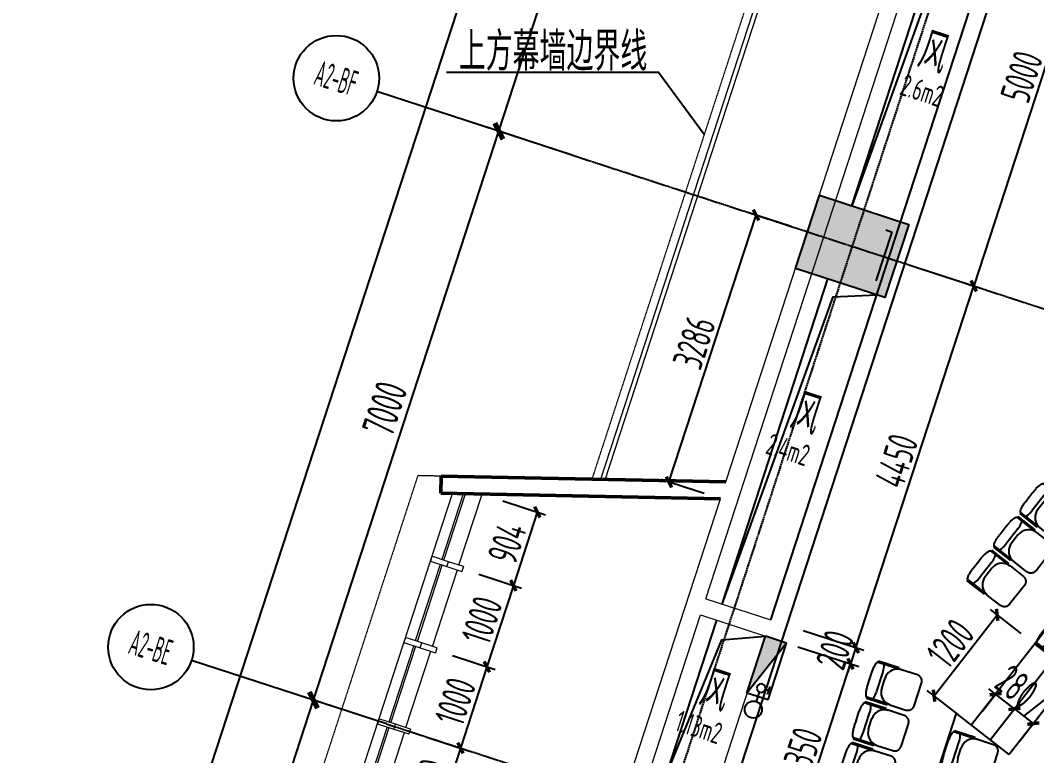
# Model space of a CAD drawing. Header units: millimetres. Extents: x 11515858 to 24947533, y -12784974 to -6116114.
# Drawn here: x 11834513 to 11846403, y -6329612 to -6321009 of the extents above; entities that cross this region are included whole.
import ezdxf
from ezdxf.enums import TextEntityAlignment as Align

# ---------------------------------------------------------------- set-up
doc = ezdxf.new("R2010")
doc.units = ezdxf.units.MM
doc.header["$LTSCALE"] = 10
for name, pattern in [('A2-RG-AXIS$0$CENTER', [2, 1.25, -0.25, 0.25, -0.25]), ('A2-RG-AXIS$0$DOTE', [2.42, 2, -0.2, 0.02, -0.2]), ('A2-RI-F2$0$Overhead 1_16_', [2.579687, 1.5875, -0.992188])]:
    doc.linetypes.add(name, pattern=pattern)
for name, color, linetype in [('A2-RB-F2$0$A-DIMS-100', 1, 'Continuous'), ('A2-RD-F2$0$A-FURN-FIXT', 9, 'Continuous'), ('A2-RD-F2$0$A-STRS', 50, 'Continuous'), ('A2-RG-AXIS$0$A-AXIS', 1, 'Continuous'), ('A2-RG-AXIS$0$A-DIMS-100', 1, 'Continuous'), ('A2-RG-AXIS$0$A-GRID', 1, 'A2-RG-AXIS$0$CENTER'), ('A2-RG-AXIS$0$A-SYMB', 4, 'Continuous'), ('A2-RI-F2$0$0P-FE-FH-P', 41, 'A2-RI-F2$0$YJdef_FE-FH_LINE_F'), ('A2-RI-F2$0$0P-FE-FH-V', 141, 'Continuous'), ('A2-RI-F2$0$0P-FE-HY', 141, 'Continuous'), ('A2-RI-F2$0$A-HOLE', 2, 'Continuous'), ('A2-RI-F2$0$A-STRS', 50, 'Continuous'), ('A2-RI-F2$0$A-SYMB', 4, 'Continuous'), ('A2-RI-F2$0$A-SYMB-AREA', 4, 'Continuous'), ('A2-RI-F2$0$A-SYMB-NAME', 4, 'Continuous'), ('A2-RI-F2$0$A-SYMB-VOID', 35, 'Continuous'), ('A2-RS-F2$0$A-HATH-GRAY', 8, 'Continuous'), ('A2-RS-F2$0$A-WALL-CONC', 6, 'Continuous')]:
    doc.layers.add(name, color=color, linetype=linetype)
for name, color, linetype, lineweight in [('A2-RI-F2$0$A-FLOR-OVHD', 8, 'A2-RI-F2$0$Overhead 1_16_', 5), ('A2-RI-F2$0$A-FLOR-STRS', 2, 'Continuous', 5), ('A2-RI-F2$0$A-GLAZ', 140, 'Continuous', 5), ('A2-RI-F2$0$A-GLAZ-CWMG', 3, 'Continuous', 5), ('A2-RI-F2$0$A-WALL', 7, 'Continuous', 5)]:
    doc.layers.add(name, color=color, linetype=linetype, lineweight=lineweight)
doc.styles.add('A2-RB-F2$0$XD2008', font='hzs.shx', dxfattribs={"width": 0.7, "bigfont": 'hztxt.shx'})
doc.styles.add('A2-RG-AXIS$0$ECADI', font='hzs.shx', dxfattribs={"width": 0.7, "bigfont": 'hztxt.shx'})
doc.styles.add('A2-RG-AXIS$0$XD2008', font='hzs.shx', dxfattribs={"width": 0.7, "bigfont": 'hztxt.shx'})
doc.styles.add('A2-RI-F2$0$ECADI', font='hzs.shx', dxfattribs={"width": 0.7, "bigfont": 'hztxt.shx'})
doc.styles.add('A2-RI-F2$0$hz1', font='hzs.shx', dxfattribs={"width": 0.75, "bigfont": 'hztxt.shx'})
doc.linetypes.add('A2-RI-F2$0$YJdef_FE-FH_LINE_F', pattern='A,4,-0.2,["F",A2-RI-F2$0$hz1,S=0.2,R=0,X=-0.1,Y=-0.1],-0.1', length=4.3)
doc.dimstyles.new('A2-RB-F2$0$XD100', dxfattribs={"dimscale": 100, "dimtxt": 3.5, "dimasz": 1.5, "dimexe": 1, "dimexo": 2, "dimgap": 0.5, "dimtad": 1, "dimdec": 0, "dimdsep": 46, "dimtxsty": 'A2-RB-F2$0$XD2008', "dimcen": 2.5, "dimclrt": 4, "dimaunit": 1, "dimadec": 0, "dimazin": 0, "dimtfac": 1, "dimtdec": 0, "dimtix": 1, "dimtmove": 1, "dimatfit": 3, "dimfxl": 0, "dimtolj": 1, "dimtzin": 0, "dimarcsym": 0})
doc.dimstyles.new('A2-RB-F2$0$XD100$0', dxfattribs={"dimscale": 100, "dimtxt": 3.5, "dimasz": 1, "dimexe": 1, "dimexo": 2, "dimgap": 0.5, "dimtad": 1, "dimdec": 0, "dimdsep": 46, "dimtxsty": 'A2-RB-F2$0$XD2008', "dimblk1": 'A2-RB-F2$0$_ArchTick', "dimblk2": 'A2-RB-F2$0$_ArchTick', "dimsah": 1, "dimcen": 2.5, "dimclrt": 4, "dimaunit": 1, "dimadec": 0, "dimazin": 0, "dimtfac": 1, "dimtdec": 0, "dimtix": 1, "dimtmove": 1, "dimatfit": 3, "dimfxl": 0, "dimtolj": 1, "dimtzin": 0, "dimarcsym": 0})
doc.dimstyles.new('A2-RG-AXIS$0$XD150', dxfattribs={"dimscale": 300, "dimtxt": 2.5, "dimasz": 1.5, "dimexe": 1, "dimexo": 2, "dimgap": 0.5, "dimtad": 1, "dimdec": 0, "dimdsep": 46, "dimtxsty": 'A2-RG-AXIS$0$XD2008', "dimcen": 2.5, "dimclrt": 4, "dimaunit": 1, "dimadec": 3, "dimazin": 0, "dimtfac": 1, "dimtdec": 0, "dimtmove": 2, "dimatfit": 3, "dimfxl": 0, "dimtolj": 1, "dimtzin": 0, "dimarcsym": 0})
doc.dimstyles.new('A2-RG-AXIS$0$XD150$0', dxfattribs={"dimscale": 150, "dimtxt": 2.5, "dimasz": 1, "dimexe": 1, "dimexo": 2, "dimgap": 0.5, "dimtad": 1, "dimdec": 0, "dimdsep": 46, "dimtxsty": 'A2-RG-AXIS$0$XD2008', "dimblk": 'A2-RG-AXIS$0$_ArchTick', "dimcen": 2.5, "dimclrt": 4, "dimaunit": 1, "dimadec": 0, "dimazin": 0, "dimtfac": 1, "dimtdec": 0, "dimtmove": 2, "dimatfit": 3, "dimfxl": 0, "dimtolj": 1, "dimtzin": 0, "dimarcsym": 0})

# ---------------------------------------------------------------- blocks, each defined once
blk = doc.blocks.new('A2-RG-AXIS$0$_ArchTick')
at = {"color": 0, "linetype": 'ByBlock', "const_width": 0.4}
blk.add_lwpolyline([(-0.5, -0.5), (0.5, 0.5)], dxfattribs=at)
blk = doc.blocks.new('*D1279')
at = {"layer": 'A2-RG-AXIS$0$A-DIMS-100', "color": 0, "lineweight": -2, "transparency": 16777216}
for p, q in [((11838798, -6329241), (11837800, -6328915)), ((11835773, -6335617), (11837942, -6328962)), ((11836629, -6335896), (11835630, -6335571))]:
    blk.add_line(p, q, dxfattribs=at)
at = {"layer": 'Defpoints', "color": 0, "transparency": 16777216}
for p in [(11837942, -6328962), (11839083, -6329333), (11836914, -6335989)]:
    blk.add_point(p, dxfattribs=at)
at = {"layer": 'A2-RG-AXIS$0$A-DIMS-100', "color": 0, "lineweight": -2, "transparency": 16777216, "xscale": 150, "yscale": 150, "zscale": 150}
for p, rotation in [((11837942, -6328962), 71.94704053343993), ((11835773, -6335617), 251.9470405334399)]:
    blk.add_blockref('A2-RG-AXIS$0$_ArchTick', p, dxfattribs=dict(at, rotation=rotation))
at = {"layer": 'A2-RG-AXIS$0$A-DIMS-100', "color": 4, "transparency": 16777216, "insert": (11836608, -6332208), "char_height": 375, "attachment_point": 5, "rotation": 71.947, "style": 'A2-RG-AXIS$0$XD2008'}
blk.add_mtext('\\A1;7000', dxfattribs=at)
blk = doc.blocks.new('*D1280')
at = {"layer": 'A2-RG-AXIS$0$A-DIMS-100', "color": 0, "lineweight": -2, "transparency": 16777216}
for p, q in [((11840967, -6322585), (11839969, -6322260)), ((11837942, -6328962), (11840112, -6322306)), ((11838798, -6329241), (11837800, -6328915))]:
    blk.add_line(p, q, dxfattribs=at)
at = {"layer": 'Defpoints', "color": 0, "transparency": 16777216}
for p in [(11840112, -6322306), (11841252, -6322678), (11839083, -6329333)]:
    blk.add_point(p, dxfattribs=at)
at = {"layer": 'A2-RG-AXIS$0$A-DIMS-100', "color": 0, "lineweight": -2, "transparency": 16777216, "xscale": 150, "yscale": 150, "zscale": 150}
for p, rotation in [((11840112, -6322306), 71.94704053343993), ((11837942, -6328962), 251.9470405334399)]:
    blk.add_blockref('A2-RG-AXIS$0$_ArchTick', p, dxfattribs=dict(at, rotation=rotation))
at = {"layer": 'A2-RG-AXIS$0$A-DIMS-100', "color": 4, "transparency": 16777216, "insert": (11838777, -6325553), "char_height": 375, "attachment_point": 5, "rotation": 71.947, "style": 'A2-RG-AXIS$0$XD2008'}
blk.add_mtext('\\A1;7000', dxfattribs=at)
blk = doc.blocks.new('*D1281')
at = {"layer": 'A2-RG-AXIS$0$A-DIMS-100', "color": 0, "lineweight": -2, "transparency": 16777216}
for p, q in [((11842851, -6315837), (11842138, -6315604)), ((11840112, -6322306), (11842281, -6315651)), ((11840682, -6322492), (11839969, -6322260))]:
    blk.add_line(p, q, dxfattribs=at)
at = {"layer": 'Defpoints', "color": 0, "transparency": 16777216}
for p in [(11842281, -6315651), (11843137, -6315930), (11840967, -6322585)]:
    blk.add_point(p, dxfattribs=at)
at = {"layer": 'A2-RG-AXIS$0$A-DIMS-100', "color": 0, "lineweight": -2, "transparency": 16777216, "xscale": 150, "yscale": 150, "zscale": 150}
for p, rotation in [((11842281, -6315651), 71.94704049336154), ((11840112, -6322306), 251.9470404933616)]:
    blk.add_blockref('A2-RG-AXIS$0$_ArchTick', p, dxfattribs=dict(at, rotation=rotation))
at = {"layer": 'A2-RG-AXIS$0$A-DIMS-100', "color": 4, "transparency": 16777216, "insert": (11840947, -6318897), "char_height": 375, "attachment_point": 5, "rotation": 71.947, "style": 'A2-RG-AXIS$0$XD2008'}
blk.add_mtext('\\A1;7000', dxfattribs=at)
blk = doc.blocks.new('*D1282')
at = {"layer": 'A2-RG-AXIS$0$A-DIMS-100', "color": 0, "lineweight": -2, "transparency": 16777216}
for p, q in [((11830114, -6350075), (11841425, -6315372)), ((11842851, -6315837), (11841283, -6315325)), ((11831540, -6350540), (11829971, -6350029))]:
    blk.add_line(p, q, dxfattribs=at)
at = {"layer": 'Defpoints', "color": 0, "transparency": 16777216}
for p in [(11841425, -6315372), (11843137, -6315930), (11831825, -6350633)]:
    blk.add_point(p, dxfattribs=at)
at = {"layer": 'A2-RG-AXIS$0$A-DIMS-100', "color": 0, "lineweight": -2, "transparency": 16777216, "xscale": 150, "yscale": 150, "zscale": 150}
for p, rotation in [((11841425, -6315372), 71.94704049334094), ((11830114, -6350075), 251.9470404933409)]:
    blk.add_blockref('A2-RG-AXIS$0$_ArchTick', p, dxfattribs=dict(at, rotation=rotation))
at = {"layer": 'A2-RG-AXIS$0$A-DIMS-100', "color": 4, "transparency": 16777216, "insert": (11835520, -6332642), "char_height": 375, "attachment_point": 5, "rotation": 71.947, "style": 'A2-RG-AXIS$0$XD2008'}
blk.add_mtext('\\A1;36500', dxfattribs=at)
blk = doc.blocks.new('A2-RG-AXIS$0$ECADI-TAG-GRID')
at = {"color": 13}
blk.add_circle((0, 0), 5, dxfattribs=at)
at = {"style": 'A2-RG-AXIS$0$ECADI', "width": 0.7}
blk.add_attdef('GRID', text='', height=5, dxfattribs=at).set_placement((0, 0), align=Align.MIDDLE)
blk = doc.blocks.new('*D1284')
at = {"layer": 'A2-RG-AXIS$0$A-DIMS-100', "color": 0, "lineweight": -2, "ltscale": 3, "transparency": 16777216}
blk.add_arc((11865637, -6330626), 5954, 324.6656, 341.947, dxfattribs=at)
at = {"layer": 'Defpoints', "color": 0, "ltscale": 3, "transparency": 16777216}
for p in [(11846414, -6316998), (11840967, -6322585), (11870815, -6333565), (11878928, -6334958), (11876238, -6338142)]:
    blk.add_point(p, dxfattribs=at)
at = {"layer": 'A2-RG-AXIS$0$A-DIMS-100', "color": 0, "lineweight": -2, "ltscale": 3, "transparency": 16777216, "xscale": 150, "yscale": 150, "zscale": 150}
for p, rotation in [((11871298, -6332471), 71.94704049334831), ((11870494, -6334070), 234.6655761921282)]:
    blk.add_blockref('A2-RG-AXIS$0$_ArchTick', p, dxfattribs=dict(at, rotation=rotation))
at = {"layer": 'A2-RG-AXIS$0$A-DIMS-100', "color": 4, "ltscale": 3, "transparency": 16777216, "insert": (11871378, -6333513), "char_height": 375, "attachment_point": 5, "rotation": 63.3063, "style": 'A2-RG-AXIS$0$XD2008'}
blk.add_mtext('\\A1;17°16\'53"', dxfattribs=at)
blk = doc.blocks.new('A2-RB-F2$0$_ArchTick')
at = {"color": 0, "linetype": 'ByBlock', "const_width": 0.4}
blk.add_lwpolyline([(-0.5, -0.5), (0.5, 0.5)], dxfattribs=at)
blk = doc.blocks.new('*D1721')
at = {"layer": 'A2-RB-F2$0$A-DIMS-100', "color": 0, "lineweight": -2, "transparency": 16777216}
for p, q in [((11846602, -6319163), (11847312, -6319394)), ((11847217, -6319363), (11845667, -6324117)), ((11845052, -6323917), (11845762, -6324148))]:
    blk.add_line(p, q, dxfattribs=at)
at = {"layer": 'Defpoints', "color": 0, "transparency": 16777216}
for p in [(11846412, -6319101), (11844862, -6323855), (11845667, -6324117)]:
    blk.add_point(p, dxfattribs=at)
at = {"layer": 'A2-RB-F2$0$A-DIMS-100', "color": 0, "lineweight": -2, "transparency": 16777216, "xscale": 100, "yscale": 100, "zscale": 100}
for p, rotation in [((11847217, -6319363), 71.94704049339924), ((11845667, -6324117), 251.9470404933992)]:
    blk.add_blockref('A2-RB-F2$0$_ArchTick', p, dxfattribs=dict(at, rotation=rotation))
at = {"layer": 'A2-RB-F2$0$A-DIMS-100', "color": 4, "transparency": 16777216, "insert": (11846228, -6321670), "char_height": 350, "attachment_point": 5, "rotation": 71.947, "style": 'A2-RB-F2$0$XD2008'}
blk.add_mtext('\\A1;5000', dxfattribs=at)
blk = doc.blocks.new('*D1722')
at = {"layer": 'A2-RB-F2$0$A-DIMS-100', "color": 0, "lineweight": -2, "transparency": 16777216}
for p, q in [((11845052, -6323917), (11845762, -6324148)), ((11844288, -6328348), (11845667, -6324117)), ((11843673, -6328148), (11844383, -6328379))]:
    blk.add_line(p, q, dxfattribs=at)
at = {"layer": 'Defpoints', "color": 0, "transparency": 16777216}
for p in [(11844862, -6323855), (11845667, -6324117), (11843483, -6328086)]:
    blk.add_point(p, dxfattribs=at)
at = {"layer": 'A2-RB-F2$0$A-DIMS-100', "color": 0, "lineweight": -2, "transparency": 16777216, "xscale": 100, "yscale": 100, "zscale": 100}
for p, rotation in [((11845667, -6324117), 71.94704049309244), ((11844288, -6328348), 251.9470404930925)]:
    blk.add_blockref('A2-RB-F2$0$_ArchTick', p, dxfattribs=dict(at, rotation=rotation))
at = {"layer": 'A2-RB-F2$0$A-DIMS-100', "color": 4, "transparency": 16777216, "insert": (11844764, -6326163), "char_height": 350, "attachment_point": 5, "rotation": 71.947, "style": 'A2-RB-F2$0$XD2008'}
blk.add_mtext('\\A1;4450', dxfattribs=at)
blk = doc.blocks.new('*D1839')
at = {"layer": 'A2-RB-F2$0$A-DIMS-100', "color": 0, "lineweight": -2, "transparency": 16777216}
for p, q in [((11845764, -6329095), (11845984, -6328813)), ((11845923, -6328892), (11845844, -6328831)), ((11846143, -6329064), (11845923, -6328892)), ((11845985, -6329267), (11846205, -6328986)), ((11846143, -6329064), (11846222, -6329126))]:
    blk.add_line(p, q, dxfattribs=at)
at = {"layer": 'Defpoints', "color": 0, "transparency": 16777216}
for p in [(11845923, -6328892), (11845641, -6329253), (11845862, -6329425)]:
    blk.add_point(p, dxfattribs=at)
at = {"layer": 'A2-RB-F2$0$A-DIMS-100', "color": 0, "lineweight": -2, "transparency": 16777216, "xscale": 100, "yscale": 100, "zscale": 100}
for p, rotation in [((11845923, -6328892), 322.0271681656827), ((11846143, -6329064), 142.0271681656827)]:
    blk.add_blockref('A2-RB-F2$0$_ArchTick', p, dxfattribs=dict(at, rotation=rotation))
at = {"layer": 'A2-RB-F2$0$A-DIMS-100', "color": 4, "transparency": 16777216, "insert": (11846171, -6328801), "char_height": 350, "attachment_point": 5, "rotation": 322.0272, "style": 'A2-RB-F2$0$XD2008'}
blk.add_mtext('\\A1;280', dxfattribs=at)
blk = doc.blocks.new('*D1840')
at = {"layer": 'A2-RB-F2$0$A-DIMS-100', "color": 0, "lineweight": -2, "transparency": 16777216}
for p, q in [((11846254, -6329151), (11846666, -6328826)), ((11846666, -6328826), (11847242, -6329275)), ((11845985, -6329267), (11846205, -6328986)), ((11846143, -6329064), (11846364, -6329237)), ((11846206, -6329439), (11846426, -6329158))]:
    blk.add_line(p, q, dxfattribs=at)
at = {"layer": 'Defpoints', "color": 0, "transparency": 16777216}
for p in [(11846364, -6329237), (11845862, -6329425), (11846083, -6329597)]:
    blk.add_point(p, dxfattribs=at)
at = {"layer": 'A2-RB-F2$0$A-DIMS-100', "color": 0, "lineweight": -2, "transparency": 16777216, "xscale": 100, "yscale": 100, "zscale": 100}
for p, rotation in [((11846143, -6329064), 142.0271681611025), ((11846364, -6329237), 322.0271681611025)]:
    blk.add_blockref('A2-RB-F2$0$_ArchTick', p, dxfattribs=dict(at, rotation=rotation))
at = {"layer": 'A2-RB-F2$0$A-DIMS-100', "color": 4, "transparency": 16777216, "insert": (11847093, -6328873), "char_height": 350, "attachment_point": 5, "rotation": 322.0272, "style": 'A2-RB-F2$0$XD2008'}
blk.add_mtext('\\A1;280', dxfattribs=at)
blk = doc.blocks.new('*D1850')
at = {"layer": 'A2-RB-F2$0$A-DIMS-100', "color": 0, "lineweight": -2, "transparency": 16777216}
for p, q in [((11843611, -6328338), (11844321, -6328569)), ((11843498, -6330772), (11844226, -6328538)), ((11842883, -6330572), (11843593, -6330803))]:
    blk.add_line(p, q, dxfattribs=at)
at = {"layer": 'Defpoints', "color": 0, "transparency": 16777216}
for p in [(11843421, -6328276), (11844226, -6328538), (11842693, -6330510)]:
    blk.add_point(p, dxfattribs=at)
at = {"layer": 'A2-RB-F2$0$A-DIMS-100', "color": 0, "lineweight": -2, "transparency": 16777216, "xscale": 100, "yscale": 100, "zscale": 100}
for p, rotation in [((11844226, -6328538), 71.94704049288563), ((11843498, -6330772), 251.9470404928856)]:
    blk.add_blockref('A2-RB-F2$0$_ArchTick', p, dxfattribs=dict(at, rotation=rotation))
at = {"layer": 'A2-RB-F2$0$A-DIMS-100', "color": 4, "transparency": 16777216, "insert": (11843648, -6329586), "char_height": 350, "attachment_point": 5, "rotation": 71.947, "style": 'A2-RB-F2$0$XD2008'}
blk.add_mtext('\\A1;2350', dxfattribs=at)
blk = doc.blocks.new('*D1851')
at = {"layer": 'A2-RB-F2$0$A-DIMS-100', "color": 0, "lineweight": -2, "transparency": 16777216}
for p, q in [((11843673, -6328148), (11844383, -6328379)), ((11843611, -6328338), (11844321, -6328569)), ((11844288, -6328348), (11844226, -6328538)), ((11844288, -6328348), (11844319, -6328253)), ((11844226, -6328538), (11844195, -6328633))]:
    blk.add_line(p, q, dxfattribs=at)
at = {"layer": 'Defpoints', "color": 0, "transparency": 16777216}
for p in [(11843483, -6328086), (11843421, -6328276), (11844226, -6328538)]:
    blk.add_point(p, dxfattribs=at)
at = {"layer": 'A2-RB-F2$0$A-DIMS-100', "color": 0, "lineweight": -2, "transparency": 16777216, "xscale": 100, "yscale": 100, "zscale": 100}
for p, rotation in [((11844288, -6328348), 251.9361178010291), ((11844226, -6328538), 71.9361178010291)]:
    blk.add_blockref('A2-RB-F2$0$_ArchTick', p, dxfattribs=dict(at, rotation=rotation))
at = {"layer": 'A2-RB-F2$0$A-DIMS-100', "color": 4, "transparency": 16777216, "insert": (11844043, -6328373), "char_height": 350, "attachment_point": 5, "rotation": 71.9361, "style": 'A2-RB-F2$0$XD2008'}
blk.add_mtext('\\A1;200', dxfattribs=at)
blk = doc.blocks.new('*D1457')
at = {"layer": 'A2-RB-F2$0$A-DIMS-100', "color": 0, "lineweight": -2, "transparency": 16777216}
for p, q in [((11845203, -6328910), (11845941, -6327964)), ((11846222, -6328184), (11845862, -6327903)), ((11845484, -6329130), (11845124, -6328849))]:
    blk.add_line(p, q, dxfattribs=at)
at = {"layer": 'Defpoints', "color": 0, "transparency": 16777216}
for p in [(11845941, -6327964), (11846380, -6328307), (11845641, -6329253)]:
    blk.add_point(p, dxfattribs=at)
at = {"layer": 'A2-RB-F2$0$A-DIMS-100', "color": 0, "lineweight": -2, "transparency": 16777216, "xscale": 100, "yscale": 100, "zscale": 100}
for p, rotation in [((11845941, -6327964), 52.02716816545647), ((11845203, -6328910), 232.0271681654565)]:
    blk.add_blockref('A2-RB-F2$0$_ArchTick', p, dxfattribs=dict(at, rotation=rotation))
at = {"layer": 'A2-RB-F2$0$A-DIMS-100', "color": 4, "transparency": 16777216, "insert": (11845394, -6328299), "char_height": 350, "attachment_point": 5, "rotation": 52.0272, "style": 'A2-RB-F2$0$XD2008'}
blk.add_mtext('\\A1;1200', dxfattribs=at)
blk = doc.blocks.new('*D1472')
at = {"layer": 'A2-RB-F2$0$A-DIMS-100', "color": 0, "lineweight": -2, "transparency": 16777216}
blk.add_arc((11863025, -6337137), 1581, 86.9467, 161.947, dxfattribs=at)
at = {"layer": 'Defpoints', "color": 0, "transparency": 16777216}
for p in [(11838798, -6329241), (11863268, -6332569), (11862434, -6335670), (11863052, -6336620), (11876759, -6341613)]:
    blk.add_point(p, dxfattribs=at)
at = {"layer": 'A2-RB-F2$0$A-DIMS-100', "color": 0, "lineweight": -2, "transparency": 16777216, "xscale": 100, "yscale": 100, "zscale": 100}
for p, rotation in [((11863109, -6335558), 356.9467277573058), ((11861521, -6336647), 251.9470404933468)]:
    blk.add_blockref('A2-RB-F2$0$_ArchTick', p, dxfattribs=dict(at, rotation=rotation))
at = {"layer": 'A2-RB-F2$0$A-DIMS-100', "color": 4, "transparency": 16777216, "insert": (11862003, -6335647), "char_height": 350, "attachment_point": 5, "rotation": 34.4469, "style": 'A2-RB-F2$0$XD2008'}
blk.add_mtext('\\A1;75°', dxfattribs=at)
blk = doc.blocks.new('*D1486')
at = {"layer": 'A2-RB-F2$0$A-DIMS-100', "color": 0, "lineweight": -2, "transparency": 16777216}
for p, q in [((11842101, -6326411), (11843120, -6323287)), ((11843531, -6323421), (11843025, -6323256)), ((11842513, -6326545), (11842006, -6326380))]:
    blk.add_line(p, q, dxfattribs=at)
at = {"layer": 'Defpoints', "color": 0, "transparency": 16777216}
for p in [(11843120, -6323287), (11843721, -6323483), (11842703, -6326607)]:
    blk.add_point(p, dxfattribs=at)
at = {"layer": 'A2-RB-F2$0$A-DIMS-100', "color": 0, "lineweight": -2, "transparency": 16777216, "xscale": 100, "yscale": 100, "zscale": 100}
for p, rotation in [((11843120, -6323287), 71.94544196934432), ((11842101, -6326411), 251.9454419693443)]:
    blk.add_blockref('A2-RB-F2$0$_ArchTick', p, dxfattribs=dict(at, rotation=rotation))
at = {"layer": 'A2-RB-F2$0$A-DIMS-100', "color": 4, "transparency": 16777216, "insert": (11842397, -6324779), "char_height": 350, "attachment_point": 5, "rotation": 71.9454, "style": 'A2-RB-F2$0$XD2008'}
blk.add_mtext('\\A1;3286', dxfattribs=at)
blk = doc.blocks.new('*D1488')
at = {"layer": 'A2-RB-F2$0$A-DIMS-100', "color": 0, "lineweight": -2, "transparency": 16777216}
for p, q in [((11839878, -6327490), (11840376, -6327652)), ((11840281, -6327621), (11839971, -6328572)), ((11839568, -6328441), (11840067, -6328603))]:
    blk.add_line(p, q, dxfattribs=at)
at = {"layer": 'Defpoints', "color": 0, "transparency": 16777216}
for p in [(11839688, -6327428), (11839378, -6328379), (11839971, -6328572)]:
    blk.add_point(p, dxfattribs=at)
at = {"layer": 'A2-RB-F2$0$A-DIMS-100', "color": 0, "lineweight": -2, "transparency": 16777216, "xscale": 100, "yscale": 100, "zscale": 100}
for p, rotation in [((11840281, -6327621), 71.94704049328588), ((11839971, -6328572), 251.9470404932859)]:
    blk.add_blockref('A2-RB-F2$0$_ArchTick', p, dxfattribs=dict(at, rotation=rotation))
at = {"layer": 'A2-RB-F2$0$A-DIMS-100', "color": 4, "transparency": 16777216, "insert": (11839913, -6328027), "char_height": 350, "attachment_point": 5, "rotation": 71.947, "style": 'A2-RB-F2$0$XD2008'}
blk.add_mtext('\\A1;1000', dxfattribs=at)
blk = doc.blocks.new('*D1489')
at = {"layer": 'A2-RB-F2$0$A-DIMS-100', "color": 0, "lineweight": -2, "transparency": 16777216}
for p, q in [((11839568, -6328441), (11840067, -6328603)), ((11839971, -6328572), (11839662, -6329523)), ((11839258, -6329391), (11839757, -6329554))]:
    blk.add_line(p, q, dxfattribs=at)
at = {"layer": 'Defpoints', "color": 0, "transparency": 16777216}
for p in [(11839378, -6328379), (11839068, -6329329), (11839662, -6329523)]:
    blk.add_point(p, dxfattribs=at)
at = {"layer": 'A2-RB-F2$0$A-DIMS-100', "color": 0, "lineweight": -2, "transparency": 16777216, "xscale": 100, "yscale": 100, "zscale": 100}
for p, rotation in [((11839971, -6328572), 71.94704049328588), ((11839662, -6329523), 251.9470404932859)]:
    blk.add_blockref('A2-RB-F2$0$_ArchTick', p, dxfattribs=dict(at, rotation=rotation))
at = {"layer": 'A2-RB-F2$0$A-DIMS-100', "color": 4, "transparency": 16777216, "insert": (11839603, -6328978), "char_height": 350, "attachment_point": 5, "rotation": 71.947, "style": 'A2-RB-F2$0$XD2008'}
blk.add_mtext('\\A1;1000', dxfattribs=at)
blk = doc.blocks.new('*D1490')
at = {"layer": 'A2-RB-F2$0$A-DIMS-100', "color": 0, "lineweight": -2, "transparency": 16777216}
for p, q in [((11839258, -6329391), (11839757, -6329554)), ((11839662, -6329523), (11839352, -6330474)), ((11838948, -6330342), (11839447, -6330505))]:
    blk.add_line(p, q, dxfattribs=at)
at = {"layer": 'Defpoints', "color": 0, "transparency": 16777216}
for p in [(11839068, -6329329), (11838758, -6330280), (11839352, -6330474)]:
    blk.add_point(p, dxfattribs=at)
at = {"layer": 'A2-RB-F2$0$A-DIMS-100', "color": 0, "lineweight": -2, "transparency": 16777216, "xscale": 100, "yscale": 100, "zscale": 100}
for p, rotation in [((11839662, -6329523), 71.94704049328588), ((11839352, -6330474), 251.9470404932859)]:
    blk.add_blockref('A2-RB-F2$0$_ArchTick', p, dxfattribs=dict(at, rotation=rotation))
at = {"layer": 'A2-RB-F2$0$A-DIMS-100', "color": 4, "transparency": 16777216, "insert": (11839293, -6329929), "char_height": 350, "attachment_point": 5, "rotation": 71.947, "style": 'A2-RB-F2$0$XD2008'}
blk.add_mtext('\\A1;1000', dxfattribs=at)
blk = doc.blocks.new('*D1500')
at = {"layer": 'A2-RB-F2$0$A-DIMS-100', "color": 0, "lineweight": -2, "transparency": 16777216}
for p, q in [((11840158, -6326631), (11840657, -6326793)), ((11840561, -6326762), (11840281, -6327621)), ((11839878, -6327490), (11840376, -6327652))]:
    blk.add_line(p, q, dxfattribs=at)
at = {"layer": 'Defpoints', "color": 0, "transparency": 16777216}
for p in [(11839968, -6326569), (11839688, -6327428), (11840281, -6327621)]:
    blk.add_point(p, dxfattribs=at)
at = {"layer": 'A2-RB-F2$0$A-DIMS-100', "color": 0, "lineweight": -2, "transparency": 16777216, "xscale": 100, "yscale": 100, "zscale": 100}
for p, rotation in [((11840561, -6326762), 71.94704049320731), ((11840281, -6327621), 251.9470404932073)]:
    blk.add_blockref('A2-RB-F2$0$_ArchTick', p, dxfattribs=dict(at, rotation=rotation))
at = {"layer": 'A2-RB-F2$0$A-DIMS-100', "color": 4, "transparency": 16777216, "insert": (11840208, -6327122), "char_height": 350, "attachment_point": 5, "rotation": 71.947, "style": 'A2-RB-F2$0$XD2008'}
blk.add_mtext('\\A1;904', dxfattribs=at)
blk = doc.blocks.new('A2-RD-F2$0$M_Seating-Auditorium - 457 x 610mm-3353913-Documents - Level 2')
at = {"layer": 'A2-RD-F2$0$A-FURN-FIXT'}
for p, q in [((300, 495), (21, 495)), ((-55, 419), (-55, 222)), ((377, 222), (377, 419)), ((-52, 190), (-68, 190)), ((-68, 190), (-68, -65)), ((-55, -64), (-55, 215)), ((389, 190), (373, 190)), ((377, 215), (377, -64)), ((389, -65), (389, 190)), ((275, 25), (46, 25)), ((224, 70), (97, 70)), ((-68, -65), (-55, -65)), ((97, -101), (197, -101)), ((197, -101), (224, -101)), ((377, -65), (389, -65))]:
    blk.add_line(p, q, dxfattribs=at)
for centre, major_axis, ratio, start_param, end_param in [((97, 222), (-152, 0), 0.996195, 0.209748, 1.570796), ((224, 222), (152, 0), 0.996195, 4.712389, 6.067787), ((46, 1), (102, 0), 0.236052, 1.570796, 3.141593), ((275, 1), (102, 0), 0.236052, 0, 1.570796)]:
    blk.add_ellipse(centre, major_axis=major_axis, ratio=ratio, start_param=start_param, end_param=end_param, dxfattribs=at)
for points, knots in [([(21, 495), (15, 495), (7, 494), (-4, 491), (-15, 486), (-27, 479), (-37, 469), (-42, 461), (-46, 455), (-49, 450), (-51, 444), (-53, 438), (-55, 429), (-55, 423), (-55, 419)], [0, 0, 0, 0, 0.142857, 0.214286, 0.285714, 0.428571, 0.571429, 0.625, 0.678571, 0.732143, 0.785714, 0.839286, 0.892857, 1, 1, 1, 1]), ([(377, 419), (377, 425), (376, 433), (372, 444), (368, 454), (361, 466), (351, 476), (343, 482), (337, 485), (332, 488), (326, 490), (319, 492), (311, 494), (305, 495), (300, 495)], [0, 0, 0, 0, 0.142857, 0.214286, 0.285714, 0.428571, 0.571429, 0.625, 0.678571, 0.732143, 0.785714, 0.839286, 0.892857, 1, 1, 1, 1]), ([(224, -101), (232, -101), (248, -100), (271, -99), (294, -97), (321, -93), (350, -86), (368, -78), (375, -70), (377, -67), (377, -65)], [0, 0, 0, 0, 0.1, 0.2, 0.3, 0.4, 0.6, 0.8, 0.9, 1, 1, 1, 1])]:
    blk.add_open_spline(points, degree=3, knots=knots, dxfattribs=at)
for points in [[(-55, 222), (-55, 217), (-55, 206), (-53, 195), (-52, 190)], [(373, 190), (374, 195), (376, 206), (377, 217), (377, 222)], [(-55, -65), (-55, -67), (-54, -71), (-48, -76), (-39, -81), (-27, -86), (-11, -91), (7, -94), (28, -97), (50, -99), (73, -101), (89, -101), (97, -101)]]:
    blk.add_open_spline(points, degree=3, dxfattribs=at)
blk = doc.blocks.new('A2-RD-F2$0$M_Seating-Auditorium - 457 x 610mm-3355791-Documents - Level 2')
at = {"layer": 'A2-RD-F2$0$A-FURN-FIXT'}
for p, q in [((-68, 65), (-55, 65)), ((-68, -190), (-68, 65)), ((-55, 64), (-55, -215)), ((97, 101), (197, 101)), ((197, 101), (224, 101)), ((377, 65), (389, 65)), ((377, -215), (377, 64)), ((389, 65), (389, -190)), ((275, -25), (46, -25)), ((224, -70), (97, -70)), ((-52, -190), (-68, -190)), ((-55, -419), (-55, -222)), ((389, -190), (373, -190)), ((377, -222), (377, -419)), ((300, -495), (21, -495))]:
    blk.add_line(p, q, dxfattribs=at)
for centre, major_axis, ratio, start_param, end_param in [((46, -1), (-102, 0), 0.236052, 0, 1.570796), ((97, -222), (152, 0), 0.996195, 1.570796, 2.931845), ((224, -222), (152, 0), 0.996195, 0.215398, 1.570796), ((275, -1), (-102, 0), 0.236052, 1.570796, 3.141593)]:
    blk.add_ellipse(centre, major_axis=major_axis, ratio=ratio, start_param=start_param, end_param=end_param, dxfattribs=at)
for points, knots in [([(-55, 65), (-55, 67), (-54, 71), (-46, 78), (-28, 87), (0, 93), (28, 97), (50, 99), (73, 101), (89, 101), (97, 101)], [-1, -1, -1, -1, -0.9, -0.8, -0.6, -0.4, -0.3, -0.2, -0.1, 0, 0, 0, 0]), ([(21, -495), (17, -495), (10, -494), (2, -492), (-4, -490), (-10, -488), (-16, -485), (-21, -482), (-29, -476), (-39, -466), (-47, -454), (-51, -444), (-54, -433), (-55, -425), (-55, -419)], [-1, -1, -1, -1, -0.892857, -0.839286, -0.785714, -0.732143, -0.678571, -0.625, -0.571429, -0.428571, -0.285714, -0.214286, -0.142857, 0, 0, 0, 0]), ([(377, -419), (377, -423), (376, -429), (374, -438), (372, -444), (370, -450), (367, -455), (364, -461), (358, -469), (348, -479), (336, -486), (326, -491), (315, -494), (306, -495), (300, -495)], [-1, -1, -1, -1, -0.892857, -0.839286, -0.785714, -0.732143, -0.678571, -0.625, -0.571429, -0.428571, -0.285714, -0.214286, -0.142857, 0, 0, 0, 0])]:
    blk.add_open_spline(points, degree=3, knots=knots, dxfattribs=at)
for points in [[(224, 101), (232, 101), (248, 100), (271, 99), (294, 97), (314, 94), (332, 90), (348, 86), (361, 81), (370, 76), (375, 70), (377, 67), (377, 65)], [(-55, -222), (-55, -217), (-55, -206), (-53, -195), (-52, -190)], [(373, -190), (374, -195), (376, -206), (377, -217), (377, -222)]]:
    blk.add_open_spline(points, degree=3, dxfattribs=at)
blk = doc.blocks.new('A2-RD-F2')
at = {"layer": 'A2-RD-F2$0$A-STRS'}
for p, q in [((11851983, -6321127), (11845641, -6329253)), ((11846380, -6328307), (11846821, -6328651)), ((11846600, -6328479), (11845862, -6329425)), ((11846821, -6328651), (11846083, -6329597)), ((11845463, -6329113), (11841938, -6339926)), ((11846083, -6329597), (11845463, -6329113))]:
    blk.add_line(p, q, dxfattribs=at)
at = {"layer": 'A2-RD-F2$0$A-FURN-FIXT'}
for name, p, rotation in [('A2-RD-F2$0$M_Seating-Auditorium - 457 x 610mm-3355791-Documents - Level 2', (11846302, -6326766), 51.84734527453896), ('A2-RD-F2$0$M_Seating-Auditorium - 457 x 610mm-3355791-Documents - Level 2', (11845994, -6327159), 51.84734527453896), ('A2-RD-F2$0$M_Seating-Auditorium - 457 x 610mm-3355791-Documents - Level 2', (11845685, -6327552), 51.84734527453896), ('A2-RD-F2$0$M_Seating-Auditorium - 457 x 610mm-3355791-Documents - Level 2', (11846496, -6328296), 51.84734527453896), ('A2-RD-F2$0$M_Seating-Auditorium - 457 x 610mm-3353913-Documents - Level 2', (11844593, -6328590), 251.9467478914252), ('A2-RD-F2$0$M_Seating-Auditorium - 457 x 610mm-3353913-Documents - Level 2', (11844439, -6329065), 251.9467478914252), ('A2-RD-F2$0$M_Seating-Auditorium - 457 x 610mm-3353913-Documents - Level 2', (11845484, -6329406), 251.9467478914252), ('A2-RD-F2$0$M_Seating-Auditorium - 457 x 610mm-3353913-Documents - Level 2', (11844284, -6329541), 251.9467478914252)]:
    blk.add_blockref(name, p, dxfattribs=dict(at, rotation=rotation))
blk = doc.blocks.new('A2-RS-F2')
at = {"layer": 'A2-RS-F2$0$A-HATH-GRAY'}
blk.add_hatch(color=256, dxfattribs=at).paths.add_polyline_path([(11843861, -6323055), (11844907, -6323396), (11844628, -6324252), (11843582, -6323911)])
at = {"layer": 'A2-RS-F2$0$A-WALL-CONC'}
blk.add_lwpolyline([(11843861, -6323055), (11844907, -6323396), (11844628, -6324252), (11843582, -6323911), (11843861, -6323055)], dxfattribs=at)
blk = doc.blocks.new('A2-RI-F2$0$5erhfh')
at = {"layer": 'A2-RI-F2$0$A-SYMB-AREA', "style": 'A2-RI-F2$0$ECADI', "width": 0.7}
blk.add_attdef('340M2', text='', height=2.5, dxfattribs=at).set_placement((0, 1.25), align=Align.MIDDLE_LEFT)
at = {"layer": 'A2-RI-F2$0$A-SYMB-NAME', "style": 'A2-RI-F2$0$ECADI', "width": 0.7}
blk.add_attdef('CHINESENAME', (-12.29, 3.09), '', height=4.5, dxfattribs=at)
blk = doc.blocks.new('A2-RI-F2$0$Rectangular Mullion - 60mm x 200mm-4033797-Documents - Level 2')
at = {"layer": 'A2-RI-F2$0$A-GLAZ-CWMG', "lineweight": 20}
for p, q in [((61439, -21861), (61237, -21861)), ((61237, -21861), (61237, -21921)), ((61439, -21921), (61439, -21861)), ((61237, -21921), (61439, -21921))]:
    blk.add_line(p, q, dxfattribs=at)
at = {"layer": 'A2-RI-F2$0$A-GLAZ-CWMG'}
for p, q in [((61625, -21861), (61439, -21861)), ((61625, -21861), (61625, -21921)), ((61439, -21921), (61625, -21921))]:
    blk.add_line(p, q, dxfattribs=at)
blk = doc.blocks.new('A2-RI-F2$0$A$C6F954C98')
at = {"extrusion": (0, 0, -1)}
blk.add_hatch(color=256, dxfattribs=at).paths.add_polyline_path([(-260, 700), (0, 0), (0, 700)])
for p, q in [((260, 700), (0, 700)), ((0, 0), (0, 700)), ((260, 700), (0, 0)), ((260, 0), (260, 700)), ((231, 156, 0), (231, 56, 0)), ((260, 0), (0, 0)), ((231, 106, 0), (191, 106, 0))]:
    blk.add_line(p, q, dxfattribs=at)
blk.add_circle((-141, 106, 0), 50, dxfattribs=at)
blk = doc.blocks.new('A2-RG-AXIS')
at = {"layer": 'A2-RG-AXIS$0$A-AXIS'}
for p, q in [((11840967.2, -6322585.1), (11838685.4, -6321841.4)), ((11838798, -6329240.5), (11836516.1, -6328496.8))]:
    blk.add_line(p, q, dxfattribs=at)
at = {"layer": 'A2-RG-AXIS$0$A-GRID', "linetype": 'A2-RG-AXIS$0$DOTE'}
for p, q in [((11847953.1, -6312274.5), (11834792.3, -6352651.7)), ((11840967.2, -6322585.1), (11878927.9, -6334958.1)), ((11838798, -6329240.5), (11876758.7, -6341613.5))]:
    blk.add_line(p, q, dxfattribs=at)
at = {"layer": 'A2-RG-AXIS$0$A-SYMB'}
ref = blk.add_blockref('A2-RG-AXIS$0$ECADI-TAG-GRID', (11838210, -6321686.4), dxfattribs=dict(at, xscale=100.0000000000341, yscale=100.0000000000341, zscale=100.0000000000341, rotation=342.7200000000827))
ref.add_attrib('GRID', 'A2-BF', dxfattribs={"layer": '0', "height": 300, "rotation": 342.72, "style": 'A2-RG-AXIS$0$ECADI', "width": 0.5}).set_placement((11838210, -6321686.4), align=Align.MIDDLE)
ref = blk.add_blockref('A2-RG-AXIS$0$ECADI-TAG-GRID', (11836040.7, -6328341.8), dxfattribs=dict(at, xscale=100.0000000000341, yscale=100.0000000000341, zscale=100.0000000000341, rotation=342.7200000000827))
ref.add_attrib('GRID', 'A2-BE', dxfattribs={"layer": '0', "height": 300, "rotation": 342.72, "style": 'A2-RG-AXIS$0$ECADI', "width": 0.5}).set_placement((11836040.7, -6328341.8), align=Align.MIDDLE)
at = {"layer": 'A2-RG-AXIS$0$A-DIMS-100'}
for p1, distance, picture, middle in [((11831825.3, -6350632.8), 1800, '*D1282', (11835519.9, -6332642.1)), ((11840967.2, -6322585.1), 900, '*D1281', (11840946.6, -6318897.2))]:
    dim = blk.add_aligned_dim(p1=p1, p2=(11843136.5, -6315929.7), distance=distance, dimstyle='A2-RG-AXIS$0$XD150$0', dxfattribs=at)
    dim.commit()
    dim.dimension.update_dxf_attribs({"geometry": picture, "text_midpoint": middle})
at = {"layer": 'A2-RG-AXIS$0$A-DIMS-100', "ltscale": 3}
dim = blk.add_angular_dim_2l(base=(11870815.1772, -6333564.6066), line1=((11840967.2378, -6322585.1126), (11878927.9289, -6334958.0925)), line2=((11876238.3543, -6338141.9015), (11846413.5362, -6316997.8396)), dimstyle='A2-RG-AXIS$0$XD150', override={"dimscale": 150, "dimasz": 1, "dimblk": 'A2-RG-AXIS$0$_ArchTick', "dimadec": 4}, dxfattribs=at)
dim.commit()
dim.dimension.update_dxf_attribs({"geometry": '*D1284', "text_midpoint": (11871378.0799, -6333512.755)})
at = {"layer": 'A2-RG-AXIS$0$A-DIMS-100'}
for base, p1, p2, picture, middle in [((11840111.5, -6322306.2), (11839083.2, -6329333.5), (11841252.5, -6322678.1), '*D1280', (11838777.3, -6325552.6)), ((11837942.3, -6328961.6), (11836913.9, -6335988.9), (11839083.2, -6329333.5), '*D1279', (11836608.1, -6332207.9))]:
    dim = blk.add_linear_dim(base=base, p1=p1, p2=p2, angle=251.94704, dimstyle='A2-RG-AXIS$0$XD150$0', dxfattribs=at)
    dim.commit()
    dim.dimension.update_dxf_attribs({"geometry": picture, "text_midpoint": middle})
blk = doc.blocks.new('A2-RB-F2')
at = {"layer": 'A2-RB-F2$0$A-DIMS-100'}
for p1, p2, distance, picture, middle in [((11846411.7, -6319100.8), (11844862.2, -6323854.6), 846.8, '*D1721', (11846228.1, -6321670.4)), ((11842702.9, -6326607.2), (11843721.3, -6323482.8), 632.8, '*D1486', (11842396.5, -6324779.1)), ((11843483.2, -6328085.6), (11844862.2, -6323854.6), -846.8, '*D1722', (11844763.8, -6326162.8)), ((11839968.1, -6326568.5), (11839687.9, -6327427.9), 624.2, '*D1500', (11840207.5, -6327121.9)), ((11839687.9, -6327427.9), (11839378.1, -6328378.7), 624.2, '*D1488', (11839912.5, -6328027)), ((11845641.2, -6329252.6), (11846379.6, -6328306.6), 556.5, '*D1457', (11845394.4, -6328298.8)), ((11843483.2, -6328085.6), (11843421.1, -6328275.7), 846.9, '*D1851', (11844043.4, -6328373.5)), ((11842692.9, -6330510), (11843421.1, -6328275.7), -846.8, '*D1850', (11843648.2, -6329585.6)), ((11839378.1, -6328378.7), (11839068.2, -6329329.5), 624.2, '*D1489', (11839602.6, -6328977.8)), ((11845862, -6329424.9), (11845641.2, -6329252.6), -457.2, '*D1839', (11846171.4, -6328800.9)), ((11839068.2, -6329329.5), (11838758.3, -6330280.3), 624.2, '*D1490', (11839292.7, -6329928.6))]:
    dim = blk.add_aligned_dim(p1=p1, p2=p2, distance=distance, dimstyle='A2-RB-F2$0$XD100$0', dxfattribs=at)
    dim.commit()
    dim.dimension.update_dxf_attribs({"geometry": picture, "text_midpoint": middle})
dim = blk.add_linear_dim(base=(11846364, -6329236.7), p1=(11845862, -6329424.9), p2=(11846082.7, -6329597.2), angle=322.02717, dimstyle='A2-RB-F2$0$XD100$0', dxfattribs=at)
dim.commit()
dim.dimension.update_dxf_attribs({"geometry": '*D1840', "text_midpoint": (11846705.9, -6328856.9), "dimtype": 129})
dim = blk.add_angular_dim_2l(base=(11862433.5, -6335670.3), line1=((11838798, -6329240.5), (11876758.7, -6341613.5)), line2=((11863052.1, -6336620.4), (11863268.2, -6332569.4)), dimstyle='A2-RB-F2$0$XD100', override={"dimasz": 1, "dimblk1": 'A2-RB-F2$0$_ArchTick', "dimblk2": 'A2-RB-F2$0$_ArchTick', "dimsah": 1}, dxfattribs=at)
dim.commit()
dim.dimension.update_dxf_attribs({"geometry": '*D1472', "text_midpoint": (11862002.8, -6335647.5)})
blk = doc.blocks.new('A2-RI-F2')
at = {"layer": 'A2-RI-F2$0$0P-FE-FH-P'}
blk.add_line((11843158, -6328869, 0), (11843121, -6328978, 0), dxfattribs=at)
at = {"layer": 'A2-RI-F2$0$0P-FE-FH-V'}
blk.add_circle((11843089, -6329073), 100, dxfattribs=at)
at = {"layer": 'A2-RI-F2$0$A-FLOR-OVHD', "ltscale": 0.3}
for p, q in [((11845078, -6314477), (11841200, -6326377)), ((11839163, -6326336), (11835209, -6338466)), ((11839435, -6326342), (11839163, -6326336))]:
    blk.add_line(p, q, dxfattribs=at)
at = {"layer": 'A2-RI-F2$0$A-GLAZ'}
for p, q in [((11835660, -6338537), (11839569, -6326545)), ((11839645, -6327382), (11839916, -6326551)), ((11839335, -6328333), (11839626, -6327439)), ((11839025, -6329284), (11839316, -6328390)), ((11838715, -6330235), (11839007, -6329341))]:
    blk.add_line(p, q, dxfattribs=at)
at = {"layer": 'A2-RI-F2$0$A-GLAZ', "lineweight": 13}
for p, q in [((11839694, -6326547), (11839443, -6327317)), ((11839468, -6327325), (11839721, -6326548)), ((11839425, -6327374), (11839133, -6328267)), ((11839158, -6328275), (11839449, -6327382)), ((11839115, -6328324), (11838823, -6329218)), ((11838848, -6329226), (11839139, -6328332)), ((11838805, -6329275), (11838514, -6330169)), ((11838538, -6330177), (11838829, -6329283))]:
    blk.add_line(p, q, dxfattribs=at)
at = {"layer": 'A2-RI-F2$0$A-HOLE', "lineweight": 25}
for p, q in [((11844241, -6323179), (11845589, -6319043)), ((11842723, -6327838), (11843962, -6324035)), ((11842072, -6329834), (11842661, -6328028))]:
    blk.add_line(p, q, dxfattribs=at)
at = {"layer": 'A2-RI-F2$0$A-SYMB'}
blk.add_lwpolyline([(11839498, -6321616), (11841978, -6321616), (11842515, -6322341)], dxfattribs=at)
at = {"layer": 'A2-RI-F2$0$A-SYMB-VOID'}
for points in [[(11846160, -6319229), (11845626, -6319328), (11844241, -6323179)], [(11842723, -6327838), (11844021, -6324245), (11844533, -6324221)], [(11842072, -6329834), (11842719, -6328258), (11843231, -6328214)]]:
    blk.add_lwpolyline(points, dxfattribs=at)
at = {"layer": 'A2-RI-F2$0$A-WALL'}
for p, q in [((11841304, -6326379), (11845086, -6314777)), ((11841352, -6326395), (11845118, -6314840)), ((11842768, -6326408), (11845829, -6317018)), ((11842532, -6327776), (11845399, -6318981)), ((11844712, -6323486), (11844713, -6323486)), ((11841041, -6331707), (11842703, -6326607)), ((11842532, -6327776), (11843293, -6328024)), ((11841293, -6331579), (11842470, -6327966)), ((11842470, -6327966), (11843231, -6328214)), ((11843231, -6328214), (11842053, -6331827))]:
    blk.add_line(p, q, dxfattribs=at)
at = {"layer": 'A2-RI-F2$0$A-WALL', "lineweight": 25}
for p, q in [((11842073, -6332412), (11846350, -6319291)), ((11843293, -6328024), (11846160, -6319229)), ((11844639, -6323462), (11844712, -6323486)), ((11844527, -6324057), (11844713, -6323486))]:
    blk.add_line(p, q, dxfattribs=at)
at = {"layer": 'A2-RI-F2$0$A-WALL', "lineweight": 50}
for p, q in [((11839435, -6326342), (11839431, -6326542)), ((11842768, -6326408), (11839435, -6326342)), ((11842703, -6326607), (11839431, -6326542))]:
    blk.add_line(p, q, dxfattribs=at)
at = {"layer": 'A2-RI-F2$0$A-WALL'}
blk.add_open_spline([(11844638, -6323462), (11844638, -6323462), (11844639, -6323462), (11844639, -6323462)], degree=3, dxfattribs=at)
blk.add_blockref('A2-RS-F2', (0, 0))
ref = blk.add_blockref('A2-RI-F2$0$5erhfh', (11840872, -6321908), dxfattribs=dict(xscale=100, yscale=100, zscale=100))
ref.add_attrib('CHINESENAME', '上方幕墙边界线', (11839643, -6321599), dxfattribs={"layer": 'A2-RI-F2$0$A-SYMB-NAME', "height": 450, "style": 'A2-RI-F2$0$ECADI', "width": 0.7})
ref = blk.add_blockref('A2-RI-F2$0$5erhfh', (11845866, -6322162), dxfattribs=dict(xscale=100.000000000266, yscale=100.000000000266, zscale=100.000000000266, rotation=341.9467459040888))
ref.add_attrib('340M2', '2.6m2', (11844788, -6321875), dxfattribs={"layer": 'A2-RI-F2$0$A-SYMB-AREA', "height": 250, "rotation": 341.9467, "style": 'A2-RI-F2$0$ECADI', "width": 0.7})
ref.add_attrib('CHINESENAME', '风', (11844985, -6321550), dxfattribs={"layer": 'A2-RI-F2$0$A-SYMB-NAME', "height": 450, "rotation": 341.9467, "style": 'A2-RI-F2$0$ECADI', "width": 0.7})
ref = blk.add_blockref('A2-RI-F2$0$5erhfh', (11844568, -6326449), dxfattribs=dict(xscale=100.000000000266, yscale=100.000000000266, zscale=100.000000000266, rotation=341.9467459040888))
ref.add_attrib('340M2', '2.4m2', (11843219, -6326074), dxfattribs={"layer": 'A2-RI-F2$0$A-SYMB-AREA', "height": 250, "rotation": 341.9467, "style": 'A2-RI-F2$0$ECADI', "width": 0.7})
ref.add_attrib('CHINESENAME', '风', (11843495, -6325775), dxfattribs={"layer": 'A2-RI-F2$0$A-SYMB-NAME', "height": 450, "rotation": 341.9467, "style": 'A2-RI-F2$0$ECADI', "width": 0.7})
ref = blk.add_blockref('A2-RI-F2$0$5erhfh', (11843505, -6329688), dxfattribs=dict(xscale=100.000000000266, yscale=100.000000000266, zscale=100.000000000266, rotation=341.9467459040888))
ref.add_attrib('340M2', '1.13m2', (11842156, -6329313), dxfattribs={"layer": 'A2-RI-F2$0$A-SYMB-AREA', "height": 250, "rotation": 341.9467, "style": 'A2-RI-F2$0$ECADI', "width": 0.7})
ref.add_attrib('CHINESENAME', '风', (11842432, -6329014), dxfattribs={"layer": 'A2-RI-F2$0$A-SYMB-NAME', "height": 450, "rotation": 341.9467, "style": 'A2-RI-F2$0$ECADI', "width": 0.7})
at = {"layer": 'A2-RI-F2$0$0P-FE-HY', "rotation": 341.9467206741579}
blk.add_blockref('A2-RI-F2$0$A$C6F954C98', (11843014, -6328879), dxfattribs=at)
at = {"layer": 'A2-RI-F2$0$A-FLOR-STRS'}
blk.add_blockref('A2-RG-AXIS', (0, 0), dxfattribs=at)
at = {"layer": 'A2-RI-F2$0$A-GLAZ-CWMG', "rotation": 341.9470404789931}
for p in [(11787881, -6287518), (11787571, -6288468), (11787261, -6289419)]:
    blk.add_blockref('A2-RI-F2$0$Rectangular Mullion - 60mm x 200mm-4033797-Documents - Level 2', p, dxfattribs=at)
at = {"layer": 'A2-RI-F2$0$A-STRS', "linetype": 'Continuous'}
blk.add_blockref('A2-RB-F2', (0, 0), dxfattribs=at)

msp = doc.modelspace()

# ---------------------------------------------------------------- block references
for name in ['A2-RI-F2', 'A2-RB-F2', 'A2-RG-AXIS', 'A2-RS-F2', 'A2-RD-F2']:
    msp.add_blockref(name, (0, 0))

doc.saveas('drawing.dxf')
